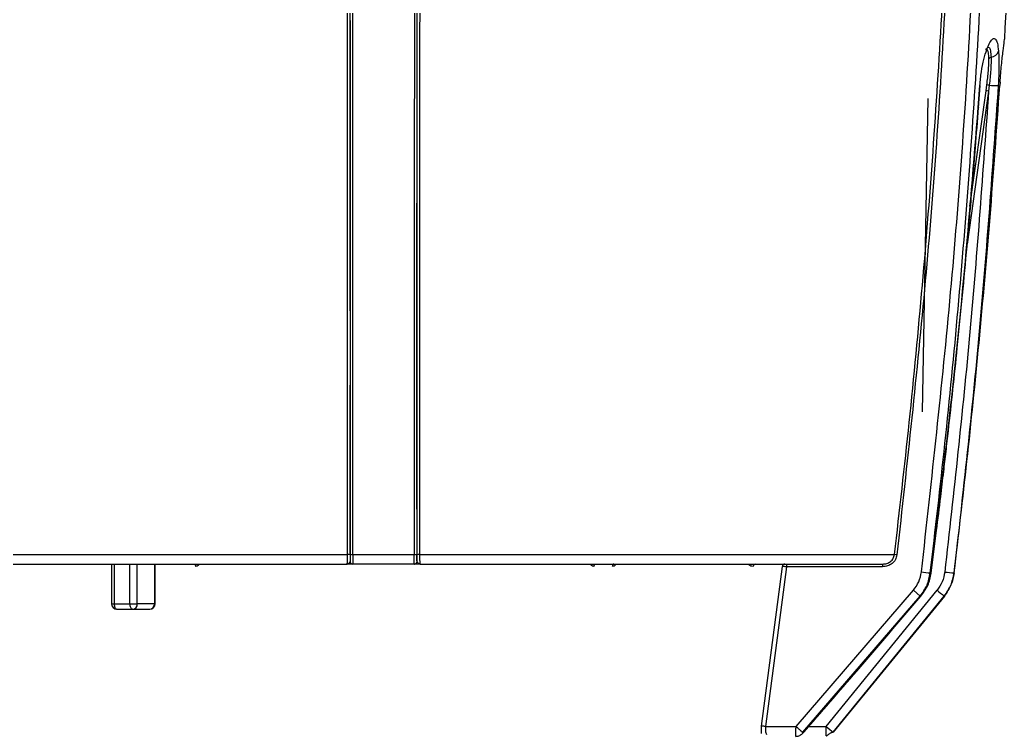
# Model space of a CAD drawing. Extents: x 2 to 136, y 1 to 99.
# Drawn here: x 55.18 to 60.69, y 3.95 to 7.9 of the extents above; entities that cross this region are included whole.
import ezdxf

# ---------------------------------------------------------------- set-up
doc = ezdxf.new("R2010")
doc.units = 0
doc.header["$MEASUREMENT"] = 0
doc.layers.add('OBJECT', color=7, linetype='CONTINUOUS')

msp = doc.modelspace()

# ---------------------------------------------------------------- linework, layer by layer
at = {"layer": 'OBJECT'}
for p, q in [((60.6141, 7.5552), (60.6128, 7.5366)), ((60.5507, 7.5069), (60.4325, 6.6577)), ((60.4471, 6.8684), (60.5363, 7.5087)), ((60.4931, 7.415), (60.5023, 7.5378)), ((60.4949, 7.4146), (60.5041, 7.5373)), ((60.5363, 7.5087), (60.5407, 7.5407)), ((60.5547, 7.5389), (60.5507, 7.5069)), ((60.213, 7.4653), (60.1827, 5.7285)), ((54.3673, 4.9383), (56.997, 4.9383)), ((57.026, 4.9383), (57.3667, 4.9383)), ((57.3958, 4.9383), (60.0289, 4.9383)), ((55.6883, 4.8853), (55.6883, 4.6653)), ((55.7028, 4.8853), (55.7028, 4.6653)), ((55.7903, 4.6653), (55.7903, 4.8853)), ((55.8309, 4.6653), (55.8309, 4.8853)), ((55.9259, 4.8853), (55.9259, 4.6653)), ((55.9299, 4.6653), (55.9299, 4.8853)), ((56.9974, 4.8869), (56.9942, 4.8853)), ((56.9942, 4.8853), (56.9948, 4.8867)), ((57.0107, 4.9003), (57.0108, 4.9003)), ((57.0258, 4.8853), (57.0257, 4.8853)), ((57.3669, 4.8853), (57.0258, 4.8853)), ((57.367, 4.8853), (57.3669, 4.8853)), ((57.3819, 4.9003), (57.382, 4.9003)), ((57.3985, 4.8853), (57.3954, 4.8869)), ((57.3979, 4.8867), (57.3985, 4.8853)), ((59.2925, 3.988), (59.4074, 4.8721)), ((59.4296, 4.8705), (59.3144, 3.9853)), ((59.9633, 4.8705), (59.4296, 4.8705)), ((60.2272, 4.8361), (60.2302, 4.8361)), ((60.3595, 4.8361), (60.3587, 4.8361)), ((59.483, 3.9854), (60.1339, 4.7406)), ((59.6499, 3.9854), (60.265, 4.7404)), ((60.1718, 4.7083), (60.1339, 4.7406)), ((59.5199, 3.9532), (60.1718, 4.7083)), ((59.5227, 3.9533), (60.1743, 4.7083)), ((60.3053, 4.7083), (59.6895, 3.9533)), ((59.6895, 3.9533), (60.3047, 4.7083)), ((60.1718, 4.7083), (60.1743, 4.7083)), ((60.3053, 4.7083), (60.3047, 4.7083)), ((55.6883, 4.6653), (55.7028, 4.6653)), ((55.7028, 4.6653), (55.7903, 4.6653)), ((55.7183, 4.6353), (55.8049, 4.6353)), ((55.7903, 4.6653), (55.8309, 4.6653)), ((55.8049, 4.6353), (55.8999, 4.6353)), ((55.9259, 4.6653), (55.8309, 4.6653)), ((55.9259, 4.6653), (55.9299, 4.6653)), ((59.3144, 3.9853), (59.483, 3.9854)), ((59.483, 3.9854), (59.4832, 3.9853)), ((59.5536, 3.9854), (59.6499, 3.9854))]:
    msp.add_line(p, q, dxfattribs=at)
at = {"layer": 'OBJECT', "flags": 128}
for points in [[(60.6141, 7.5552), (60.6139, 7.5545), (60.6138, 7.5544)], [(60.5023, 7.5378), (60.5039, 7.5374), (60.5041, 7.5373)], [(60.6126, 7.5364), (60.6127, 7.5364), (60.6128, 7.5366)], [(60.4931, 7.415), (60.4948, 7.4147), (60.4948, 7.4146)], [(56.1472, 4.8853), (56.1484, 4.8851), (56.1495, 4.8843), (56.1506, 4.8831), (56.1515, 4.8815), (56.1523, 4.8796), (56.1529, 4.8773), (56.1534, 4.8748), (56.1536, 4.8721)], [(58.3639, 4.8721), (58.3642, 4.8748), (58.3647, 4.8773), (58.3654, 4.8796), (58.3663, 4.8815), (58.3673, 4.8831), (58.3685, 4.8843), (58.3697, 4.8851), (58.371, 4.8853)], [(58.4721, 4.8853), (58.4707, 4.8851), (58.4694, 4.8843), (58.4681, 4.8831), (58.467, 4.8815), (58.466, 4.8796), (58.4652, 4.8773), (58.4647, 4.8748), (58.4644, 4.8721)], [(60.2302, 4.8361), (60.2324, 4.8356), (60.2325, 4.8355)], [(60.3595, 4.8361), (60.3594, 4.8359), (60.3592, 4.8359)], [(60.1743, 4.7083), (60.1754, 4.7074), (60.1753, 4.7074)], [(60.3053, 4.7083), (60.3051, 4.7085), (60.305, 4.7085)], [(55.7028, 4.6653), (55.7031, 4.6595), (55.704, 4.6538), (55.7054, 4.6486), (55.7073, 4.6441), (55.7097, 4.6404), (55.7124, 4.6376), (55.7153, 4.6359), (55.7183, 4.6353)], [(55.8049, 4.6353), (55.802, 4.6359), (55.7993, 4.6376), (55.7968, 4.6404), (55.7946, 4.6441), (55.7928, 4.6486), (55.7914, 4.6538), (55.7906, 4.6595), (55.7903, 4.6653)], [(59.5244, 3.9518), (59.5243, 3.9518), (59.5227, 3.9533)], [(59.6895, 3.9533), (59.6895, 3.9533), (59.6894, 3.9534)]]:
    msp.add_lwpolyline(points, dxfattribs=at)
at = {"layer": 'OBJECT'}
for centre, radius, start, end in [((10.0704, 10.8253), 50.66, 356.57471, 357.62076), ((60.5592, 7.7424), 0.0486, 275.9552, 343.2355), ((60.5652, 7.6804), 0.0137, 94.3558, 158.4822), ((60.5034, 7.189), 0.3214, 81.5371, 84.138), ((60.4999, 7.1667), 0.3762, 81.632, 83.7724), ((60.6249, 8.4848), 0.9485, 265.7521, 268.7342), ((57.0001, 4.9057), 0.0328, 70.6204, 95.4957), ((57.0228, 4.9714), 0.0333, 250.746, 275.5288), ((57.3699, 4.9714), 0.0333, 264.4712, 289.254), ((57.3926, 4.9057), 0.0328, 84.5043, 109.3796), ((59.9736, 4.377), 0.564, 82.9657, 84.3734), ((57.0257, 4.9003), 0.015, 180.1366, 269.9883), ((57.0258, 4.9003), 0.015, 180.1364, 269.9884), ((57.3669, 4.9003), 0.015, 270.0116, 359.8636), ((57.367, 4.9003), 0.015, 270.0117, 359.8634), ((59.2591, 4.8717), 0.0136, 94.6017, 178.2927), ((59.4215, 4.8712), 0.0142, 92.471, 176.0684), ((59.6405, 4.8742), 0.2109, 176.9768, 180.9943), ((60.1742, 4.8742), 0.2109, 176.9762, 180.9937), ((60.4108, 6.6994), 1.8723, 262.871, 264.3733), ((60.441, 5.8766), 1.0437, 262.6654, 265.4775), ((64.0745, 9.4043), 6.0219, 230.75757, 231.24324), ((55.7183, 4.6653), 0.03, 180, 270), ((55.8027, 4.6634), 0.0282, 274.4015, 3.8117), ((55.8999, 4.6653), 0.03, 270, 0), ((55.8977, 4.6634), 0.0282, 274.4015, 3.8117), ((63.6718, 8.8973), 6.3484, 230.68889, 231.14878)]:
    msp.add_arc(centre, radius, start, end, dxfattribs=at)
for points, knots in [([(56.997, 4.9383), (56.997, 5.1709), (56.9972, 5.6438), (56.9972, 6.3663), (56.9969, 7.1133), (56.9963, 7.8627), (56.9954, 8.6079), (56.9943, 9.3245), (56.9933, 9.7981), (56.9929, 10.0268)], [0, 0, 0, 0, 0.137615, 0.279872, 0.42677, 0.578311, 0.72145, 0.865533, 1, 1, 1, 1]), ([(57.3849, 10.0231), (57.3841, 9.6373), (57.3825, 8.8139), (57.3811, 7.5544), (57.3804, 6.2451), (57.3807, 5.375), (57.3808, 4.94)], [0, 0, 0, 0, 0.227164, 0.484774, 0.742404, 1, 1, 1, 1]), ([(57.3818, 4.9366), (57.3816, 5.4255), (57.3813, 6.4035), (57.3823, 7.8756), (57.3838, 9.0826), (57.3854, 9.799), (57.3859, 10.0235)], [0, 0, 0, 0, 0.289276, 0.578616, 0.867921, 1, 1, 1, 1]), ([(57.3999, 10.0289), (57.3998, 10.0107), (57.3991, 9.711), (57.3981, 9.132), (57.3969, 8.2846), (57.396, 7.4308), (57.3956, 6.5791), (57.3954, 5.7476), (57.3957, 5.2047), (57.3958, 4.9383)], [0, 0, 0, 0, 0.010682, 0.176176, 0.340439, 0.509206, 0.67886, 0.842458, 1, 1, 1, 1]), ([(57.0068, 10.022), (57.0073, 9.7979), (57.0089, 9.082), (57.0104, 7.8753), (57.0114, 6.4033), (57.0111, 5.4255), (57.011, 4.9366)], [0, 0, 0, 0, 0.131845, 0.421274, 0.710667, 1, 1, 1, 1]), ([(57.0119, 4.94), (57.012, 5.375), (57.0123, 6.2451), (57.0116, 7.5544), (57.0102, 8.8134), (57.0086, 9.6363), (57.0078, 10.0216)], [0, 0, 0, 0, 0.257671, 0.51538, 0.773064, 1, 1, 1, 1]), ([(60.0289, 4.9383), (60.057, 5.1823), (60.1142, 5.6791), (60.1863, 6.4393), (60.2473, 7.206), (60.2954, 7.9737), (60.332, 8.7364), (60.3461, 9.2484), (60.3531, 9.5061)], [0, 0, 0, 0, 0.160827, 0.327495, 0.500007, 0.664527, 0.83119, 1, 1, 1, 1]), ([(60.3671, 9.5059), (60.3506, 8.997), (60.3176, 7.9788), (60.2095, 6.4547), (60.0982, 5.4425), (60.0426, 4.9368)], [0, 0, 0, 0, 0.3333562, 0.6669607, 1, 1, 1, 1]), ([(60.1784, 4.8416), (60.2357, 5.3579), (60.3505, 6.3911), (60.462, 7.9471), (60.496, 8.9865), (60.513, 9.506)], [0, 0, 0, 0, 0.333112, 0.666662, 1, 1, 1, 1]), ([(60.2272, 4.8361), (60.2551, 5.0753), (60.3119, 5.562), (60.384, 6.3058), (60.4456, 7.0556), (60.495, 7.8064), (60.5335, 8.5528), (60.5494, 9.054), (60.5573, 9.3061)], [0, 0, 0, 0, 0.1611428, 0.3277987, 0.4999716, 0.6645325, 0.8312073, 1, 1, 1, 1]), ([(57.026, 4.9383), (57.0261, 5.1762), (57.0264, 5.6601), (57.0264, 6.3997), (57.026, 7.1547), (57.0254, 7.9108), (57.0247, 8.5299), (57.0241, 8.8956), (57.0239, 9.0136)], [0, 0, 0, 0, 0.175659, 0.357361, 0.545105, 0.731477, 0.913331, 1, 1, 1, 1]), ([(57.3688, 8.9942), (57.3685, 8.7999), (57.3677, 8.3179), (57.3669, 7.5344), (57.3664, 6.655), (57.3663, 5.7846), (57.3666, 5.2167), (57.3667, 4.9383)], [0, 0, 0, 0, 0.14335, 0.355591, 0.578663, 0.793465, 1, 1, 1, 1]), ([(60.5023, 7.5378), (60.5048, 7.5636), (60.5099, 7.6151), (60.524, 7.684), (60.5406, 7.74), (60.5583, 7.7792), (60.575, 7.7991), (60.5892, 7.7975), (60.6001, 7.7754), (60.6038, 7.744), (60.6057, 7.7283)], [0, 0, 0, 0, 0.125399, 0.250033, 0.374938, 0.500007, 0.625107, 0.75017, 0.875155, 1, 1, 1, 1]), ([(60.6141, 7.5552), (60.6167, 7.5881), (60.622, 7.6537), (60.6311, 7.7332), (60.6383, 7.788), (60.6394, 7.795), (60.6399, 7.7985)], [0, 0, 0, 0, 0.250566, 0.500351, 0.750175, 1, 1, 1, 1]), ([(60.6388, 7.791), (60.6389, 7.7911), (60.6395, 7.7936), (60.6397, 7.7961), (60.6399, 7.7985)], [0, 0, 0, 0, 0.057009, 1, 1, 1, 1]), ([(60.5525, 7.6854), (60.5519, 7.6976), (60.5507, 7.7219), (60.5437, 7.7401), (60.5361, 7.7384), (60.5323, 7.7376)], [0, 0, 0, 0, 0.3333742, 0.6666616, 1, 1, 1, 1]), ([(60.5434, 7.7494), (60.5468, 7.75), (60.5542, 7.7515), (60.5615, 7.7328), (60.5633, 7.707), (60.5642, 7.694)], [0, 0, 0, 0, 0.296047, 0.647644, 1, 1, 1, 1]), ([(60.6057, 7.7283), (60.6065, 7.7154), (60.6082, 7.6896), (60.6083, 7.642), (60.6071, 7.5906), (60.605, 7.5545), (60.604, 7.5366)], [0, 0, 0, 0, 0.251427, 0.50031, 0.75055, 1, 1, 1, 1]), ([(60.5407, 7.5407), (60.5425, 7.5542), (60.5461, 7.5811), (60.5498, 7.6197), (60.5523, 7.6557), (60.5524, 7.6755), (60.5525, 7.6854)], [0, 0, 0, 0, 0.249686, 0.500038, 0.748854, 1, 1, 1, 1]), ([(60.5642, 7.694), (60.5643, 7.6834), (60.5646, 7.6623), (60.5627, 7.6238), (60.5595, 7.5823), (60.5563, 7.5534), (60.5547, 7.5389)], [0, 0, 0, 0, 0.2510338, 0.4998421, 0.7502371, 1, 1, 1, 1]), ([(60.5507, 7.5069), (60.5191, 7.0619), (60.4559, 6.1718), (60.3572, 5.2849), (60.3078, 4.8414)], [0, 0, 0, 0, 0.499931, 1, 1, 1, 1]), ([(60.604, 7.5366), (60.572, 7.0826), (60.5084, 6.1808), (60.4084, 5.2823), (60.3587, 4.8361)], [0, 0, 0, 0, 0.50338, 1, 1, 1, 1]), ([(60.3595, 4.8361), (60.3837, 5.0423), (60.4337, 5.4669), (60.4999, 6.1233), (60.5619, 6.8172), (60.5955, 7.2927), (60.6128, 7.5366)], [0, 0, 0, 0, 0.22962, 0.472827, 0.72962, 1, 1, 1, 1]), ([(60.2302, 4.8361), (60.2638, 5.1062), (60.333, 5.6622), (60.4214, 6.522), (60.4687, 7.1121), (60.4931, 7.415)], [0, 0, 0, 0, 0.315, 0.648332, 1, 1, 1, 1]), ([(60.2325, 4.8355), (60.2425, 4.9141), (60.2606, 5.0552), (60.2834, 5.2426), (60.3008, 5.3886), (60.3149, 5.51), (60.3408, 5.7383), (60.3719, 6.0273), (60.4058, 6.3688), (60.4261, 6.5865), (60.4404, 6.7465), (60.451, 6.8672), (60.4639, 7.0205), (60.479, 7.2066), (60.4893, 7.3416), (60.4948, 7.4146)], [0, 0, 0, 0, 0.091692, 0.164516, 0.21848, 0.261782, 0.305976, 0.484374, 0.598107, 0.703048, 0.737316, 0.783986, 0.843321, 0.915325, 1, 1, 1, 1]), ([(56.9948, 4.8867), (56.995, 4.8877), (56.9954, 4.8905), (56.9962, 4.9003), (56.9968, 4.917), (56.9969, 4.9314), (56.997, 4.9383)], [0, 0, 0, 0, 0.1567066, 0.4132599, 0.7142997, 1, 1, 1, 1]), ([(57.011, 4.9366), (57.0109, 4.9301), (57.0109, 4.917), (57.0108, 4.9059), (57.0107, 4.9003)], [0, 0, 0, 0, 0.498255, 1, 1, 1, 1]), ([(57.0119, 4.94), (57.0118, 4.9347), (57.0118, 4.924), (57.0116, 4.9109), (57.0112, 4.902), (57.0109, 4.9008), (57.0108, 4.9003)], [0, 0, 0, 0, 0.2504251, 0.5000441, 0.749984, 1, 1, 1, 1]), ([(57.026, 4.9383), (57.026, 4.9314), (57.026, 4.9171), (57.026, 4.9003), (57.0259, 4.8908), (57.0258, 4.8861), (57.0258, 4.8856), (57.0258, 4.8853)], [0, 0, 0, 0, 0.242989, 0.499425, 0.715907, 0.849596, 1, 1, 1, 1]), ([(57.3669, 4.8853), (57.3669, 4.8856), (57.3669, 4.8861), (57.3668, 4.8908), (57.3667, 4.9003), (57.3667, 4.9171), (57.3667, 4.9314), (57.3667, 4.9383)], [0, 0, 0, 0, 0.150459, 0.284203, 0.500792, 0.757103, 1, 1, 1, 1]), ([(57.3819, 4.9003), (57.3818, 4.9009), (57.3815, 4.902), (57.3811, 4.911), (57.3809, 4.924), (57.3809, 4.9347), (57.3808, 4.94)], [0, 0, 0, 0, 0.2505042, 0.50008, 0.7500058, 1, 1, 1, 1]), ([(57.382, 4.9003), (57.382, 4.9058), (57.3818, 4.917), (57.3818, 4.9301), (57.3818, 4.9366)], [0, 0, 0, 0, 0.498583, 1, 1, 1, 1]), ([(57.3958, 4.9383), (57.3958, 4.9314), (57.3959, 4.917), (57.3965, 4.9003), (57.3973, 4.8905), (57.3977, 4.8877), (57.3979, 4.8867)], [0, 0, 0, 0, 0.285732, 0.58684, 0.843317, 1, 1, 1, 1]), ([(60.0426, 4.9368), (60.0404, 4.9276), (60.036, 4.9091), (60.0166, 4.8875), (59.9916, 4.8732), (59.9727, 4.8714), (59.9633, 4.8705)], [0, 0, 0, 0, 0.249711, 0.499494, 0.749374, 1, 1, 1, 1]), ([(59.9635, 4.8853), (59.9712, 4.886), (59.9865, 4.8874), (60.0073, 4.8987), (60.0234, 4.9161), (60.0271, 4.9311), (60.0289, 4.9383)], [0, 0, 0, 0, 0.2507602, 0.5007351, 0.7604517, 1, 1, 1, 1]), ([(54.4347, 4.8853), (54.4685, 4.8853), (54.5366, 4.8853), (54.6691, 4.8853), (54.8247, 4.8853), (55.005, 4.8853), (55.2077, 4.8853), (55.4302, 4.8853), (55.6696, 4.8853), (55.9227, 4.8853), (56.1851, 4.8853), (56.453, 4.8853), (56.7227, 4.8853), (56.9042, 4.8853), (56.9942, 4.8853)], [0, 0, 0, 0, 0.080321, 0.16194, 0.244772, 0.329378, 0.414487, 0.5, 0.585518, 0.670628, 0.755228, 0.838065, 0.919682, 1, 1, 1, 1]), ([(56.1747, 4.8853), (56.1739, 4.8837), (56.1714, 4.8789), (56.1639, 4.8736), (56.157, 4.8726), (56.1536, 4.8721)], [0, 0, 0, 0, 0.1950756, 0.5965812, 1, 1, 1, 1]), ([(57.0257, 4.8853), (57.025, 4.8853), (57.0235, 4.8853), (57.0129, 4.8853), (57.0016, 4.8853), (56.9942, 4.8853)], [0, 0, 0, 0, 0.23323, 0.49919, 1, 1, 1, 1]), ([(57.0107, 4.9003), (57.0091, 4.8967), (57.0062, 4.8899), (57.0002, 4.8879), (56.9974, 4.8869)], [0, 0, 0, 0, 0.533518, 1, 1, 1, 1]), ([(57.3985, 4.8853), (57.3911, 4.8853), (57.3798, 4.8853), (57.3692, 4.8853), (57.3677, 4.8853), (57.367, 4.8853)], [0, 0, 0, 0, 0.5008141, 0.7666529, 1, 1, 1, 1]), ([(57.3954, 4.8869), (57.3926, 4.8879), (57.3865, 4.8899), (57.3836, 4.8967), (57.382, 4.9003)], [0, 0, 0, 0, 0.466878, 1, 1, 1, 1]), ([(57.3985, 4.8853), (57.4889, 4.8853), (57.6712, 4.8853), (57.9421, 4.8853), (58.2112, 4.8853), (58.4746, 4.8853), (58.7287, 4.8853), (58.9689, 4.8853), (59.192, 4.8853), (59.395, 4.8853), (59.5752, 4.8853), (59.7306, 4.8853), (59.8625, 4.8853), (59.93, 4.8853), (59.9635, 4.8853)], [0, 0, 0, 0, 0.080292, 0.161895, 0.244722, 0.329339, 0.414466, 0.5, 0.585539, 0.670666, 0.755278, 0.83811, 0.919711, 1, 1, 1, 1]), ([(58.3639, 4.8721), (58.3606, 4.8726), (58.3539, 4.8735), (58.3466, 4.8788), (58.3443, 4.8837), (58.3436, 4.8853)], [0, 0, 0, 0, 0.402364, 0.80444, 1, 1, 1, 1]), ([(58.4857, 4.8853), (58.4847, 4.8837), (58.4819, 4.8789), (58.4743, 4.8736), (58.4677, 4.8726), (58.4644, 4.8721)], [0, 0, 0, 0, 0.195052, 0.596532, 1, 1, 1, 1]), ([(59.2455, 4.8721), (59.2411, 4.8726), (59.2328, 4.8736), (59.2234, 4.8781), (59.2198, 4.884), (59.219, 4.8853)], [0, 0, 0, 0, 0.463253, 0.878216, 1, 1, 1, 1]), ([(59.4296, 4.8705), (59.4273, 4.8707), (59.4226, 4.8711), (59.4163, 4.8715), (59.4108, 4.8719), (59.4085, 4.8721), (59.4074, 4.8721)], [0, 0, 0, 0, 0.250296, 0.499776, 0.749478, 1, 1, 1, 1]), ([(60.1339, 4.7406), (60.145, 4.7558), (60.1673, 4.7861), (60.1747, 4.823), (60.1784, 4.8416)], [0, 0, 0, 0, 0.4986893, 1, 1, 1, 1]), ([(60.1718, 4.7083), (60.1859, 4.7279), (60.2136, 4.7665), (60.2227, 4.8131), (60.2272, 4.8361)], [0, 0, 0, 0, 0.5068029, 1, 1, 1, 1]), ([(60.1743, 4.7083), (60.1885, 4.728), (60.2162, 4.7666), (60.2256, 4.8132), (60.2302, 4.8361)], [0, 0, 0, 0, 0.509049, 1, 1, 1, 1]), ([(60.1753, 4.7074), (60.1895, 4.7267), (60.2179, 4.7653), (60.2276, 4.8121), (60.2325, 4.8355)], [0, 0, 0, 0, 0.500101, 1, 1, 1, 1]), ([(60.3078, 4.8414), (60.3042, 4.823), (60.2971, 4.7863), (60.2757, 4.7557), (60.265, 4.7404)], [0, 0, 0, 0, 0.50155, 1, 1, 1, 1]), ([(60.3047, 4.7083), (60.3183, 4.7278), (60.3454, 4.7666), (60.3543, 4.813), (60.3587, 4.8361)], [0, 0, 0, 0, 0.503406, 1, 1, 1, 1]), ([(60.3595, 4.8361), (60.3551, 4.8134), (60.3462, 4.767), (60.3191, 4.7282), (60.3053, 4.7083)], [0, 0, 0, 0, 0.488529, 1, 1, 1, 1]), ([(59.5244, 3.9518), (59.6232, 4.0652), (59.8416, 4.3159), (60.0573, 4.5689), (60.1753, 4.7074)], [0, 0, 0, 0, 0.45251, 1, 1, 1, 1]), ([(59.2924, 3.9473), (59.2917, 3.9537), (59.2904, 3.9665), (59.2918, 3.9808), (59.2925, 3.988)], [0, 0, 0, 0, 0.498433, 1, 1, 1, 1]), ([(59.3144, 3.9853), (59.3122, 3.9856), (59.3076, 3.9862), (59.3013, 3.987), (59.296, 3.9876), (59.2937, 3.9879), (59.2925, 3.988)], [0, 0, 0, 0, 0.245161, 0.499986, 0.754832, 1, 1, 1, 1]), ([(59.3144, 3.9853), (59.3138, 3.9811), (59.3127, 3.9726), (59.3134, 3.9606), (59.3158, 3.9498), (59.3187, 3.9443), (59.3202, 3.9414)], [0, 0, 0, 0, 0.250427, 0.499843, 0.740764, 1, 1, 1, 1]), ([(59.4817, 3.9306), (59.4815, 3.9314), (59.4813, 3.933), (59.4815, 3.9454), (59.482, 3.9601), (59.4826, 3.9737), (59.483, 3.9814), (59.4832, 3.9853)], [0, 0, 0, 0, 0.250886, 0.499858, 0.733616, 0.862847, 1, 1, 1, 1]), ([(59.4832, 3.9853), (59.488, 3.9811), (59.4973, 3.9729), (59.5086, 3.963), (59.5162, 3.9564), (59.5188, 3.9542), (59.5199, 3.9532)], [0, 0, 0, 0, 0.295102, 0.569758, 0.80696, 1, 1, 1, 1]), ([(59.6497, 3.9335), (59.6497, 3.9341), (59.6496, 3.9352), (59.6497, 3.9435), (59.6497, 3.9532), (59.6498, 3.9626), (59.6498, 3.9735), (59.6499, 3.9814), (59.6499, 3.9854)], [0, 0, 0, 0, 0.21067, 0.447315, 0.575812, 0.710764, 0.85216, 1, 1, 1, 1]), ([(59.4814, 3.9306), (59.4845, 3.9308), (59.4901, 3.9312), (59.4996, 3.9339), (59.5058, 3.9367), (59.5111, 3.9399), (59.5145, 3.9424), (59.5194, 3.9465), (59.5226, 3.9499), (59.5244, 3.9518)], [0, 0, 0, 0, 0.196684, 0.357946, 0.575563, 0.606715, 0.727756, 0.84534, 1, 1, 1, 1]), ([(59.5199, 3.9532), (59.5196, 3.9528), (59.5191, 3.9522), (59.5186, 3.9514), (59.5183, 3.9509), (59.5182, 3.9505), (59.5182, 3.9502), (59.5184, 3.95), (59.5188, 3.95), (59.5195, 3.9504), (59.5205, 3.9512), (59.5216, 3.9521), (59.5223, 3.9529), (59.5227, 3.9533)], [0, 0, 0, 0, 0.1357382, 0.1945999, 0.250836, 0.311594, 0.3751405, 0.4380521, 0.5008882, 0.6198025, 0.7509404, 0.873702, 1, 1, 1, 1]), ([(59.6497, 3.9335), (59.6509, 3.9338), (59.6533, 3.9342), (59.6576, 3.9373), (59.6623, 3.9409), (59.6673, 3.9448), (59.6728, 3.9484), (59.6783, 3.9514), (59.6835, 3.9537), (59.6861, 3.9546), (59.6874, 3.955)], [0, 0, 0, 0, 0.183553, 0.338833, 0.468757, 0.580791, 0.682219, 0.782217, 0.887012, 1, 1, 1, 1]), ([(59.6895, 3.9533), (59.6895, 3.9533), (59.6894, 3.9532), (59.6893, 3.9531), (59.6893, 3.953), (59.6892, 3.953), (59.6892, 3.953), (59.6892, 3.953), (59.6892, 3.953), (59.6892, 3.953), (59.6892, 3.953), (59.6893, 3.9531), (59.6893, 3.9532), (59.6894, 3.9533), (59.6895, 3.9533)], [0, 0, 0, 0, 0.148468, 0.270231, 0.325884, 0.381013, 0.499286, 0.560363, 0.61485, 0.666487, 0.719001, 0.776021, 0.840631, 1, 1, 1, 1])]:
    msp.add_open_spline(points, degree=3, knots=knots, dxfattribs=at)

doc.saveas('drawing.dxf')
